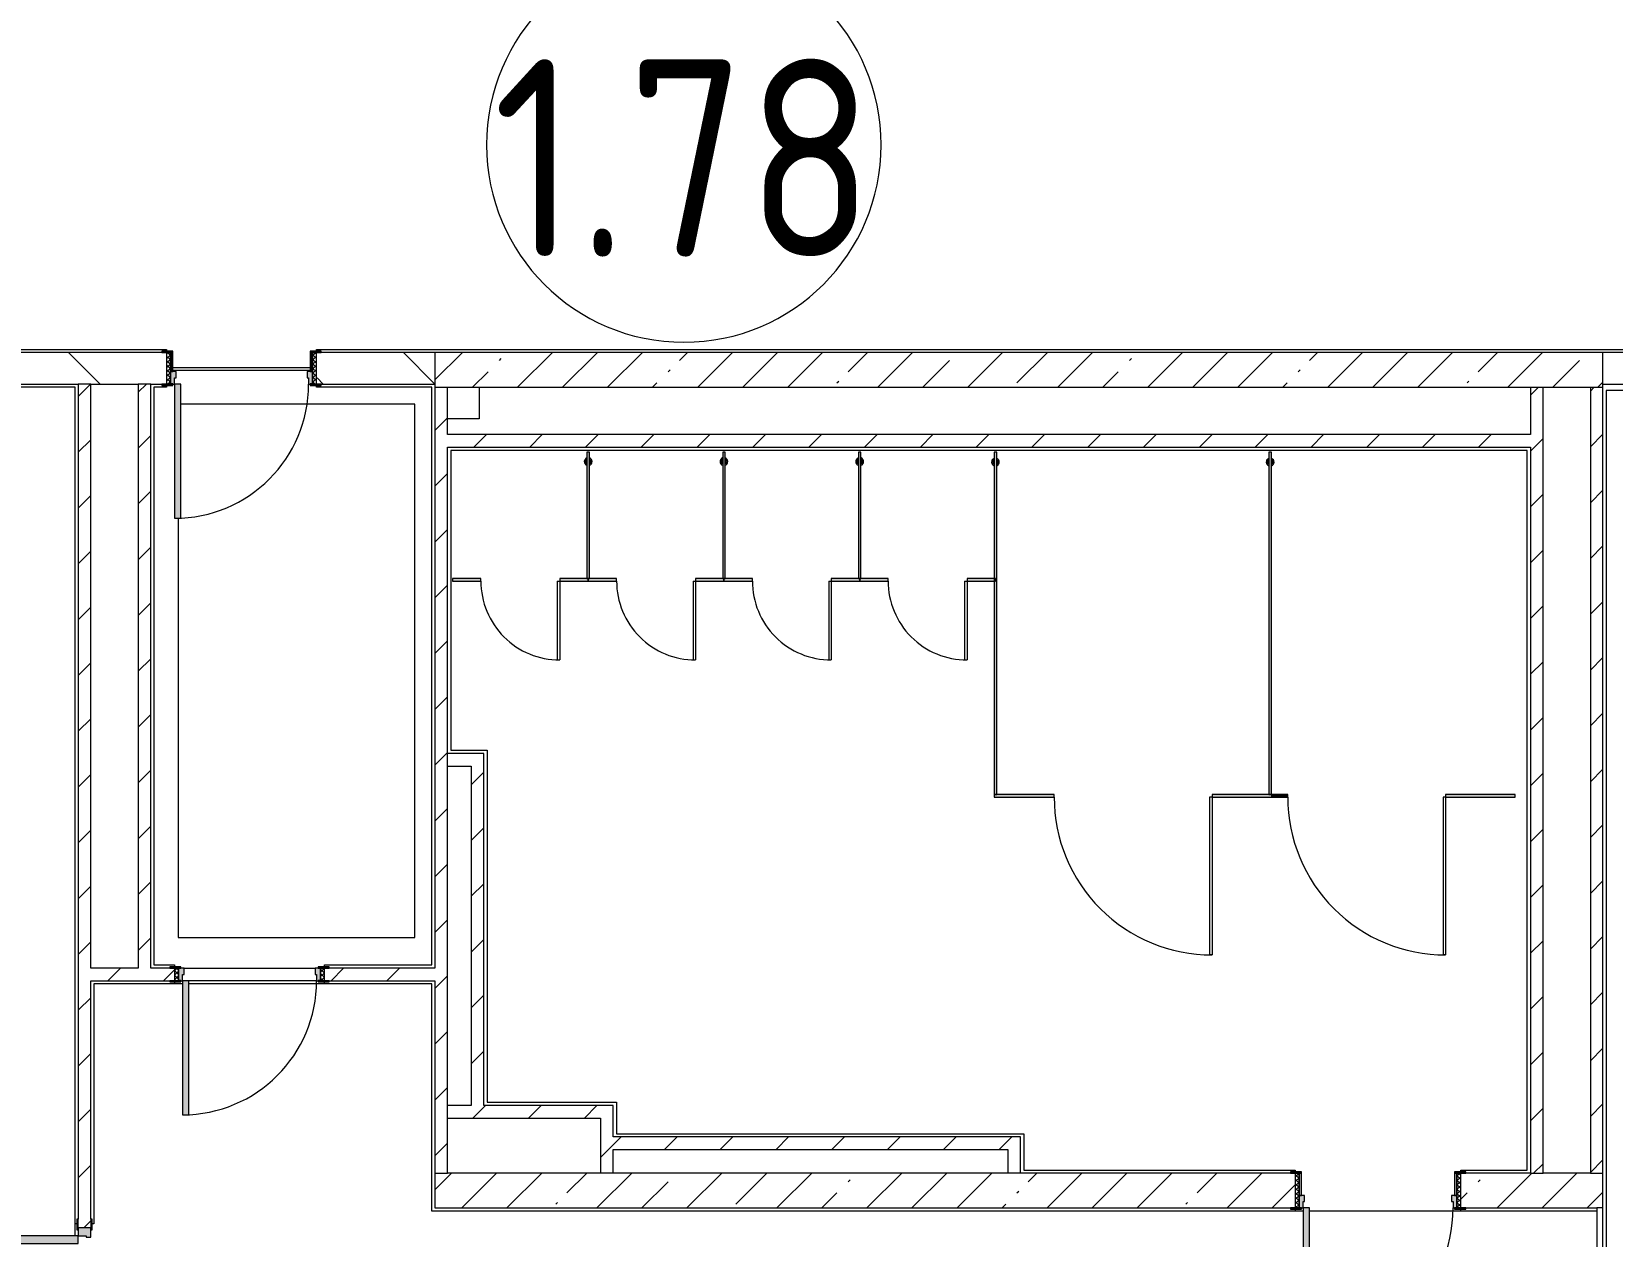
# Model space of a CAD drawing. Header units: millimetres. Extents: x 3991 to 282775, y -8553 to 29560.
# Drawn here: x 258190 to 268205, y 5000 to 12633 of the extents above; entities that cross this region are included whole.
import ezdxf

# ---------------------------------------------------------------- set-up
doc = ezdxf.new("R2010")
doc.units = ezdxf.units.MM
for name, color, linetype, lineweight in [('A-AREA-IDEN', 7, 'Continuous', 9), ('A-DETL-3', 7, 'Continuous', 5), ('A-DOOR-5', 7, 'Continuous', 5), ('A-GENM-2', 7, 'Continuous', 5), ('A-WALL', 7, 'Continuous', 9), ('I-WALL-3', 7, 'Continuous', 5)]:
    doc.layers.add(name, color=color, linetype=linetype, lineweight=lineweight)
for name, color, linetype, lineweight, true_color in [('A-DOOR-3', 7, 'Continuous', 5, 0xaaaaaa), ('A-DOOR-4', 7, 'Continuous', 5, 0xe2e2e2), ('A-DOOR-FRAM-2', 7, 'Continuous', 5, 0xe2e2e2), ('A-DOOR-FRAM-3', 7, 'Continuous', 5, 0xaaaaaa), ('A-FLOR-1', 7, 'Continuous', 5, 0xaaaaaa), ('A-GENM-3', 7, 'Continuous', 5, 0xe2ddcd)]:
    doc.layers.add(name, color=color, linetype=linetype, lineweight=lineweight, true_color=true_color)
doc.styles.add('GOST Common_3', font='GOST_Common.ttf', dxfattribs={"width": 0.9, "height": 1250})
pattern_1 = [(45, (148815.1, 0), (-176.7767, 176.7767), [])]
pattern_2 = [(45, (148815.1, 0), (-285.1231, 285.1231), []), (45, (149100.2, 0), (-285.1231, 285.1231), [504.031, -100.806, 16.764, -84.042])]

# ---------------------------------------------------------------- blocks, each defined once
blk = doc.blocks.new('110_Дверь_СКБ_1Ст_Внутренняя1 - Д-8 950x2100h_охрана-31784688-Общий план 1 этажа с размещением фрагментов 1_1-1_9')
at = {"layer": 'A-DOOR-3'}
h = blk.add_hatch(dxfattribs=at)
h.set_pattern_fill('FP_54', color=256, style=0, pattern_type=2)
h.set_pattern_definition([(135, (1826.41, 164.685), (-14.14214, -14.14214), []), (225, (1826.41, 164.685), (14.14214, -14.14214), [])])
h.paths.add_polyline_path([(487.5, 100), (462.5, 100), (462.5, -100), (487.5, -100)])
at = {"layer": 'A-DOOR-4'}
h = blk.add_hatch(color=256, dxfattribs=at)
h.paths.add_polyline_path([(437.5, 100), (437.5, 60), (427.5, 60), (427.5, 20), (462.5, 20), (462.5, 100)])
h.paths.add_polyline_path([(-437.5, 100), (-437.5, 20), (-402.5, 20), (-402.5, 60), (-412.5, 60), (-412.5, 100), (-422.5, 100)])
at = {"layer": 'A-DOOR-FRAM-2'}
for points in [[(397.5, 950), (397.5, 100), (437.5, 100), (437.5, 950)], [(-432.5, 108), (-492.5, 108), (-492.5, 100), (-422.5, 100), (-422.5, 108)], [(517.5, 108), (447.5, 108), (447.5, 100), (517.5, 100)], [(-437.5, 20), (-437.5, -100), (-422.5, -100), (-422.5, 20)], [(447.5, 20), (447.5, -100), (462.5, -100), (462.5, 20)], [(-462.5, -100), (-492.5, -100), (-492.5, -108), (-422.5, -108), (-422.5, -100), (-437.5, -100)], [(447.5, -100), (447.5, -108), (517.5, -108), (517.5, -100), (462.5, -100)]]:
    blk.add_hatch(color=256, dxfattribs=at).paths.add_polyline_path(points)
at = {"layer": 'A-DOOR-FRAM-3'}
h = blk.add_hatch(dxfattribs=at)
h.set_pattern_fill('FP_55', color=256, style=0, pattern_type=2)
h.set_pattern_definition([(45, (-296.384, 164.685), (-14.1421, 14.1421), []), (135, (-296.384, 164.685), (-14.1421, -14.1421), [])])
h.paths.add_polyline_path([(-458.5, 100), (-462.5, 100), (-462.5, -100), (-437.5, -100), (-437.5, 100)])
at = {"layer": 'A-DOOR-3'}
for p, q in [((437.5, 950), (397.5, 950)), ((397.5, 950), (397.5, 100)), ((437.5, 100), (437.5, 950)), ((397.5, 100), (437.5, 100))]:
    blk.add_line(p, q, dxfattribs=at)
blk.add_arc((437.5, 100), 850, 90, 180, dxfattribs=at)
at = {"layer": 'A-DOOR-FRAM-3'}
for p, q in [((-422.5, 108), (-492.5, 108)), ((-492.5, 108), (-492.5, 100)), ((-422.5, 100), (-422.5, 108)), ((517.5, 108), (447.5, 108)), ((447.5, 108), (447.5, 100)), ((517.5, 100), (517.5, 108)), ((-492.5, 100), (-422.5, 100)), ((-437.5, 100), (-462.5, 100)), ((-462.5, 100), (-462.5, -100)), ((-412.5, 100), (-437.5, 100)), ((-437.5, 100), (-437.5, 20)), ((-437.5, -100), (-437.5, 100)), ((-422.5, 100), (-437.5, 100)), ((-437.5, 100), (-437.5, 99)), ((-437.5, 99), (-422.5, 99)), ((-437.5, 20), (-402.5, 20)), ((-422.5, 20), (-437.5, 20)), ((-437.5, 20), (-437.5, -100)), ((-422.5, 99), (-422.5, 100)), ((-422.5, -100), (-422.5, 20)), ((-412.5, 60), (-412.5, 100)), ((-402.5, 60), (-412.5, 60)), ((-402.5, 20), (-402.5, 60)), ((437.5, 60), (427.5, 60)), ((427.5, 60), (427.5, 20)), ((427.5, 20), (462.5, 20)), ((437.5, 100), (437.5, 60)), ((462.5, 100), (437.5, 100)), ((462.5, 100), (447.5, 100)), ((447.5, 100), (447.5, 99)), ((447.5, 100), (517.5, 100)), ((447.5, 99), (462.5, 99)), ((462.5, 20), (447.5, 20)), ((447.5, 20), (447.5, -100)), ((462.5, 20), (462.5, 100)), ((487.5, 100), (462.5, 100)), ((462.5, 100), (462.5, -100)), ((462.5, 99), (462.5, 100)), ((462.5, -100), (462.5, 20)), ((487.5, -100), (487.5, 100)), ((-422.5, -100), (-492.5, -100)), ((-492.5, -100), (-492.5, -108)), ((-462.5, -100), (-437.5, -100)), ((-437.5, -100), (-422.5, -100)), ((-422.5, -108), (-422.5, -100)), ((447.5, -100), (462.5, -100)), ((517.5, -100), (447.5, -100)), ((447.5, -100), (447.5, -108)), ((462.5, -100), (487.5, -100)), ((517.5, -108), (517.5, -100)), ((-492.5, -108), (-422.5, -108)), ((447.5, -108), (517.5, -108))]:
    blk.add_line(p, q, dxfattribs=at)
blk = doc.blocks.new('110_Дверь_СКБ_1Ст_Внутренняя1 - Д-8 950x2100h_охрана-V115-Общий план 1 этажа с размещением фрагментов 1_1-1_9')
at = {"layer": 'A-DOOR-3'}
h = blk.add_hatch(dxfattribs=at)
h.set_pattern_fill('FP_9', color=256, style=0, pattern_type=2)
h.set_pattern_definition([(135, (1826.41, 104.685), (-14.14214, -14.14214), []), (225, (1826.41, 104.685), (14.14214, -14.14214), [])])
h.paths.add_polyline_path([(462, 40), (462, -40), (487, -40), (486, 40)])
at = {"layer": 'A-DOOR-4'}
h = blk.add_hatch(color=256, dxfattribs=at)
h.paths.add_polyline_path([(-413, 40), (-438, 40), (-438, -40), (-403, -40), (-403, 0), (-413, 0)])
h.paths.add_polyline_path([(437, 40), (437, 0), (427, 0), (427, -40), (462, -40), (462, 40)])
at = {"layer": 'A-DOOR-FRAM-2'}
for points in [[(397, 890), (397, 40), (437, 40), (437, 890)], [(-471, 48), (-493, 48), (-493, 40), (-423, 40), (-423, 48), (-463, 48)], [(462, 48), (447, 48), (447, 40), (517, 40), (517, 48), (467, 48)], [(-438, -40), (-493, -40), (-493, -48), (-423, -48), (-423, -40)], [(517, -40), (447, -40), (447, -48), (517, -48)]]:
    blk.add_hatch(color=256, dxfattribs=at).paths.add_polyline_path(points)
at = {"layer": 'A-DOOR-FRAM-3'}
h = blk.add_hatch(dxfattribs=at)
h.set_pattern_fill('FP_10', color=256, style=0, pattern_type=2)
h.set_pattern_definition([(45, (-296.384, 104.685), (-14.1421, 14.1421), []), (135, (-296.384, 104.685), (-14.1421, -14.1421), [])])
h.paths.add_polyline_path([(-463, 40), (-463, -40), (-438, -40), (-438, 40)])
at = {"layer": 'A-DOOR-3'}
for p, q in [((437, 890), (397, 890)), ((397, 890), (397, 40)), ((437, 40), (437, 890)), ((397, 40), (437, 40))]:
    blk.add_line(p, q, dxfattribs=at)
blk.add_arc((437, 40), 850, 90, 180, dxfattribs=at)
at = {"layer": 'A-DOOR-FRAM-3'}
for p, q in [((-423, 48), (-493, 48)), ((-493, 48), (-493, 40)), ((-493, 40), (-423, 40)), ((-438, 40), (-463, 40)), ((-463, 40), (-463, -40)), ((-413, 40), (-438, 40)), ((-438, 40), (-438, -40)), ((-438, -40), (-438, 40)), ((-423, 40), (-438, 40)), ((-438, 40), (-438, 39)), ((-438, 39), (-423, 39)), ((-423, 40), (-423, 48)), ((-423, 39), (-423, 40)), ((-413, 0), (-413, 40)), ((-403, 0), (-413, 0)), ((-403, -40), (-403, 0)), ((437, 0), (427, 0)), ((427, 0), (427, -40)), ((437, 40), (437, 0)), ((462, 40), (437, 40)), ((517, 48), (447, 48)), ((447, 48), (447, 40)), ((462, 40), (447, 40)), ((447, 40), (447, 39)), ((447, 40), (517, 40)), ((447, 39), (462, 39)), ((462, -40), (462, 40)), ((487, 40), (462, 40)), ((462, 40), (462, -40)), ((462, 39), (462, 40)), ((487, -40), (487, 40)), ((517, 40), (517, 48)), ((-423, -40), (-493, -40)), ((-493, -40), (-493, -48)), ((-493, -48), (-423, -48)), ((-463, -40), (-438, -40)), ((-423, -39), (-438, -39)), ((-438, -39), (-438, -40)), ((-438, -40), (-403, -40)), ((-438, -40), (-423, -40)), ((-423, -40), (-423, -39)), ((-423, -48), (-423, -40)), ((427, -40), (462, -40)), ((462, -39), (447, -39)), ((447, -39), (447, -40)), ((447, -40), (462, -40)), ((517, -40), (447, -40)), ((447, -40), (447, -48)), ((447, -48), (517, -48)), ((462, -40), (462, -39)), ((462, -40), (487, -40)), ((517, -48), (517, -40))]:
    blk.add_line(p, q, dxfattribs=at)
blk = doc.blocks.new('110_Дверь_СКБ_2Ст - Д-5_п_ Из игровой в коридор-32215844-Общий план 1 этажа с размещением фрагментов 1_1-1_9')
at = {"layer": 'A-DOOR-4'}
for points in [[(-638, 940), (-638, 40), (-588, 40), (-588, 940)], [(612, 58), (612, 40), (662, 43), (662, 440), (612, 440), (612, 60)]]:
    blk.add_hatch(color=256, dxfattribs=at).paths.add_polyline_path(points)
h = blk.add_hatch(color=256, dxfattribs=at)
h.paths.add_polyline_path([(-688, 40), (-688, -40), (-628, -40), (-628, -10), (-638, -10), (-638, 40)])
h.paths.add_polyline_path([(652, -40), (712, -40), (712, 40), (662, 40), (662, -10), (652, -10), (652, -26)])
at = {"layer": 'A-DOOR-FRAM-2'}
for points in [[(-743, 40), (-673, 40), (-673, 48), (-743, 48)], [(698, 48), (698, 40), (767, 40), (767, 48), (712, 48)], [(-743, -48), (-673, -48), (-673, -40), (-743, -40)], [(698, -48), (698, -48), (767, -48), (767, -40), (698, -40)]]:
    blk.add_hatch(color=256, dxfattribs=at).paths.add_polyline_path(points)
at = {"layer": 'A-DOOR-3'}
for p, q in [((-638, 940), (-638, 40)), ((-588, 940), (-638, 940)), ((-588, 40), (-588, 940)), ((662, 440), (612, 440)), ((612, 440), (612, 40)), ((662, 40), (662, 440)), ((-638, 40), (-588, 40)), ((612, 40), (662, 40))]:
    blk.add_line(p, q, dxfattribs=at)
for centre, radius, start, end in [((-638, 40), 900, 0, 90), ((662, 40), 400, 90, 180)]:
    blk.add_arc(centre, radius, start, end, dxfattribs=at)
at = {"layer": 'A-DOOR-FRAM-3'}
for p, q in [((-673, 48), (-743, 48)), ((-743, 48), (-743, 40)), ((-743, 40), (-673, 40)), ((-638, 40), (-688, 40)), ((-688, 40), (-688, -40)), ((-673, 40), (-673, 48)), ((-638, -10), (-638, 40)), ((662, 40), (662, -10)), ((712, 40), (662, 40)), ((767, 48), (698, 48)), ((698, 48), (698, 40)), ((698, 40), (767, 40)), ((712, -40), (712, 40)), ((767, 40), (767, 48)), ((-673, -40), (-743, -40)), ((-743, -40), (-743, -48)), ((-743, -48), (-673, -48)), ((-688, -40), (-628, -40)), ((-673, -39), (-688, -39)), ((-688, -39), (-688, -40)), ((-688, -40), (-673, -40)), ((-673, -40), (-673, -39)), ((-673, -48), (-673, -40)), ((-628, -10), (-638, -10)), ((-628, -40), (-628, -10)), ((662, -10), (652, -10)), ((652, -10), (652, -40)), ((652, -40), (712, -40)), ((712, -39), (698, -39)), ((698, -39), (698, -40)), ((698, -40), (712, -40)), ((767, -40), (698, -40)), ((698, -40), (698, -48)), ((698, -48), (767, -48)), ((712, -40), (712, -39)), ((767, -48), (767, -40))]:
    blk.add_line(p, q, dxfattribs=at)
blk = doc.blocks.new('110_Дверь_СКБ_1Ст_Внутренняя1 - Д-7а_л__950x2100h_Туалет-V253-Общий план 1 этажа с размещением фрагментов 1_1-1_9')
at = {"layer": 'A-DOOR-3'}
h = blk.add_hatch(dxfattribs=at)
h.set_pattern_fill('FP_82', color=256, style=0, pattern_type=2)
h.set_pattern_definition([(135, (1776.41, 174.685), (-14.14214, -14.14214), []), (225, (1776.41, 174.685), (14.14214, -14.14214), [])])
h.paths.add_polyline_path([(537.5, 110), (512.5, 110), (512.5, -110), (537.5, -110)])
at = {"layer": 'A-DOOR-4'}
h = blk.add_hatch(color=256, dxfattribs=at)
h.paths.add_polyline_path([(-487.5, 110), (-483, 30), (-452.5, 30.3), (-452.5, 70), (-462.5, 70), (-462.5, 110), (-472.5, 110)])
h.paths.add_polyline_path([(487.5, 110), (487.5, 70), (477.5, 70), (477.5, 30), (512.5, 30), (512.5, 110), (497.5, 110)])
at = {"layer": 'A-DOOR-FRAM-2'}
for points in [[(447.5, 1060), (447.5, 110), (487.5, 112), (487.5, 1060)], [(-512.5, 118), (-542.5, 118), (-542.5, 110), (-472.5, 110), (-472.5, 118), (-492.5, 118)], [(567.5, 118), (497.5, 118), (497.5, 110), (567.5, 110)], [(-487.5, 30), (-487.5, -110), (-472.5, -110), (-472.5, 30), (-483, 30)], [(497.5, 30), (497.5, -110), (512.5, -110), (512.5, 30)], [(-472.5, -110), (-542.5, -110), (-542.5, -118), (-472.5, -118)], [(512.5, -110), (497.5, -110), (497.5, -118), (567.5, -118), (567.5, -110), (537.5, -110)]]:
    blk.add_hatch(color=256, dxfattribs=at).paths.add_polyline_path(points)
at = {"layer": 'A-DOOR-FRAM-3'}
h = blk.add_hatch(dxfattribs=at)
h.set_pattern_fill('FP_83', color=256, style=0, pattern_type=2)
h.set_pattern_definition([(45, (-346.384, 174.685), (-14.1421, 14.1421), []), (135, (-346.384, 174.685), (-14.1421, -14.1421), [])])
h.paths.add_polyline_path([(-512.5, 110), (-512.5, -110), (-487.5, -110), (-487.5, 110)])
at = {"layer": 'A-DOOR-3'}
for p, q in [((487.5, 1060), (447.5, 1060)), ((447.5, 1060), (447.5, 110)), ((487.5, 110), (487.5, 1060)), ((447.5, 110), (487.5, 110))]:
    blk.add_line(p, q, dxfattribs=at)
blk.add_arc((487.5, 110), 950, 90, 180, dxfattribs=at)
at = {"layer": 'A-DOOR-FRAM-3'}
for p, q in [((-472.5, 118), (-542.5, 118)), ((-542.5, 118), (-542.5, 110)), ((-542.5, 110), (-472.5, 110)), ((-487.5, 110), (-512.5, 110)), ((-512.5, 110), (-512.5, -110)), ((-462.5, 110), (-487.5, 110)), ((-487.5, 110), (-487.5, 30)), ((-487.5, -110), (-487.5, 110)), ((-472.5, 110), (-487.5, 110)), ((-487.5, 110), (-487.5, 109)), ((-487.5, 109), (-472.5, 109)), ((-472.5, 110), (-472.5, 118)), ((-472.5, 109), (-472.5, 110)), ((-462.5, 70), (-462.5, 110)), ((487.5, 110), (487.5, 70)), ((512.5, 110), (487.5, 110)), ((567.5, 118), (497.5, 118)), ((497.5, 118), (497.5, 110)), ((512.5, 110), (497.5, 110)), ((497.5, 110), (497.5, 109)), ((497.5, 110), (567.5, 110)), ((497.5, 109), (512.5, 109)), ((512.5, 30), (512.5, 110)), ((537.5, 110), (512.5, 110)), ((512.5, 110), (512.5, -110)), ((512.5, 109), (512.5, 110)), ((537.5, -110), (537.5, 110)), ((567.5, 110), (567.5, 118)), ((-487.5, 30), (-452.5, 30)), ((-472.5, 30), (-487.5, 30)), ((-487.5, 30), (-487.5, -110)), ((-472.5, -110), (-472.5, 30)), ((-452.5, 70), (-462.5, 70)), ((-452.5, 30), (-452.5, 70)), ((487.5, 70), (477.5, 70)), ((477.5, 70), (477.5, 30)), ((477.5, 30), (512.5, 30)), ((512.5, 30), (497.5, 30)), ((497.5, 30), (497.5, -110)), ((512.5, -110), (512.5, 30)), ((-472.5, -110), (-542.5, -110)), ((-542.5, -110), (-542.5, -118)), ((-542.5, -118), (-472.5, -118)), ((-512.5, -110), (-487.5, -110)), ((-487.5, -110), (-472.5, -110)), ((-472.5, -118), (-472.5, -110)), ((497.5, -110), (512.5, -110)), ((567.5, -110), (497.5, -110)), ((497.5, -110), (497.5, -118)), ((497.5, -118), (567.5, -118)), ((512.5, -110), (537.5, -110)), ((567.5, -118), (567.5, -110))]:
    blk.add_line(p, q, dxfattribs=at)
blk = doc.blocks.new('131_Сантехническая перегородка_Дверь 5 - СД-1-30835617-Общий план 1 этажа с размещением фрагментов 1_1-1_9')
at = {"layer": 'A-GENM-3'}
for points in [[(250, 8), (70, 8), (70, -8), (250, -8)], [(839, 8), (750, 8), (750, -8), (930, -8), (930, 8)]]:
    blk.add_hatch(color=256, dxfattribs=at).paths.add_polyline_path(points)
at = {"layer": 'A-DOOR-5'}
for p, q in [((266, 508), (250, 508)), ((250, 8), (250, 508)), ((266, 8), (266, 508)), ((266, 8), (250, 8))]:
    blk.add_line(p, q, dxfattribs=at)
blk.add_arc((250, 8), 500, 360, 90, dxfattribs=at)
at = {"layer": 'A-GENM-2'}
for p, q in [((250, 8), (70, 8)), ((70, 8), (70, -8)), ((250, -8), (250, 8)), ((930, 8), (750, 8)), ((750, 8), (750, -8)), ((930, -8), (930, 8)), ((70, -8), (250, -8)), ((750, -8), (930, -8))]:
    blk.add_line(p, q, dxfattribs=at)
blk = doc.blocks.new('131_Сантехническая перегородка_Дверь 5 - СД-1-V264-Общий план 1 этажа с размещением фрагментов 1_1-1_9')
at = {"layer": 'A-GENM-3'}
for points in [[(250, 8), (78, 8), (78, -8), (250, -8)], [(922, 8), (750, 8), (750, -8), (930, -8), (930, 8)]]:
    blk.add_hatch(color=256, dxfattribs=at).paths.add_polyline_path(points)
at = {"layer": 'A-DOOR-5'}
for p, q in [((266, 508), (250, 508)), ((250, 8), (250, 508)), ((266, 8), (266, 508)), ((266, 8), (250, 8))]:
    blk.add_line(p, q, dxfattribs=at)
blk.add_arc((250, 8), 500, 360, 90, dxfattribs=at)
at = {"layer": 'A-GENM-2'}
for p, q in [((250, 8), (70, 8)), ((70, 8), (70, -8)), ((250, -8), (250, 8)), ((930, 8), (750, 8)), ((750, 8), (750, -8)), ((930, -8), (930, 8)), ((70, -8), (250, -8)), ((750, -8), (930, -8))]:
    blk.add_line(p, q, dxfattribs=at)
blk = doc.blocks.new('131_Сантехническая перегородка 6 - СП-1-30839354-Общий план 1 этажа с размещением фрагментов 1_1-1_9')
at = {"layer": 'A-GENM-3'}
blk.add_hatch(color=256, dxfattribs=at).paths.add_polyline_path([(800, 8), (0, 8), (0, -8), (800, -8)])
at = {"layer": 'A-GENM-2'}
for p, q in [((800, 8), (0, 8)), ((0, 8), (0, -8)), ((800, -8), (800, 8)), ((0, -8), (800, -8))]:
    blk.add_line(p, q, dxfattribs=at)
at = {"layer": 'A-GENM-2', "flags": 128}
for points in [[(71, 8), (71, 9), (71, 9), (70, 9), (70, 10), (70, 10), (69, 11), (69, 11), (68, 12), (68, 12), (67, 12), (67, 13), (66, 13), (66, 13), (65, 14), (65, 14), (64, 14), (64, 14), (63, 14), (62, 15), (62, 15), (61, 15), (61, 15), (60, 15), (59, 15), (59, 15), (58, 15), (58, 15), (57, 15), (56, 15), (56, 15), (55, 15), (55, 15), (54, 14), (54, 14), (53, 14), (52, 14), (52, 13), (51, 13), (51, 13), (50, 13), (50, 12), (49, 12), (49, 11), (48, 11), (48, 11), (48, 10), (47, 10), (47, 9), (46, 9), (46, 8), (46, 8)], [(46, -8), (46, -9), (47, -9), (47, -9), (47, -10), (48, -10), (48, -11), (49, -11), (49, -12), (50, -12), (50, -12), (51, -13), (51, -13), (52, -13), (52, -14), (53, -14), (53, -14), (54, -14), (54, -14), (55, -15), (56, -15), (56, -15), (57, -15), (57, -15), (58, -15), (59, -15), (59, -15), (60, -15), (60, -15), (61, -15), (62, -15), (62, -15), (63, -15), (63, -14), (64, -14), (64, -14), (65, -14), (66, -13), (66, -13), (67, -13), (67, -13), (68, -12), (68, -12), (69, -11), (69, -11), (69, -11), (70, -10), (70, -10), (71, -9), (71, -9), (71, -8), (71, -8)]]:
    blk.add_lwpolyline(points, dxfattribs=at)
at = {"layer": 'A-GENM-2'}
for radius, start, end in [(24.6, 19.9113, 160.0887), (17.6, 45, 135), (17.6, 45, 135), (15.1, 45, 135), (24.6, 199.9113, 340.0887), (17.6, 225, 315), (17.6, 225, 315), (15.1, 225, 315)]:
    blk.add_arc((59, 0), radius, start, end, dxfattribs=at)
blk = doc.blocks.new('131_Сантехническая перегородка 7 - СП-1-30858579-Общий план 1 этажа с размещением фрагментов 1_1-1_9')
at = {"layer": 'A-GENM-3'}
blk.add_hatch(color=256, dxfattribs=at).paths.add_polyline_path([(2166, 8), (-4, 8), (-4, -8), (2166, -8)])
at = {"layer": 'A-GENM-2'}
for p, q in [((2166, 8), (-4, 8)), ((-4, 8), (-4, -8)), ((2166, -8), (2166, 8)), ((-4, -8), (2166, -8))]:
    blk.add_line(p, q, dxfattribs=at)
at = {"layer": 'A-GENM-2', "flags": 128}
for points in [[(71, 8), (71, 9), (71, 9), (70, 9), (70, 10), (70, 10), (69, 11), (69, 11), (68, 12), (68, 12), (67, 12), (67, 13), (66, 13), (66, 13), (65, 14), (65, 14), (64, 14), (64, 14), (63, 14), (62, 15), (62, 15), (61, 15), (61, 15), (60, 15), (59, 15), (59, 15), (58, 15), (58, 15), (57, 15), (56, 15), (56, 15), (55, 15), (55, 15), (54, 14), (54, 14), (53, 14), (52, 14), (52, 13), (51, 13), (51, 13), (50, 13), (50, 12), (49, 12), (49, 11), (48, 11), (48, 11), (48, 10), (47, 10), (47, 9), (46, 9), (46, 8), (46, 8)], [(46, -8), (46, -9), (47, -9), (47, -9), (47, -10), (48, -10), (48, -11), (49, -11), (49, -12), (50, -12), (50, -12), (51, -13), (51, -13), (52, -13), (52, -14), (53, -14), (53, -14), (54, -14), (54, -14), (55, -15), (56, -15), (56, -15), (57, -15), (57, -15), (58, -15), (59, -15), (59, -15), (60, -15), (60, -15), (61, -15), (62, -15), (62, -15), (63, -15), (63, -14), (64, -14), (64, -14), (65, -14), (66, -13), (66, -13), (67, -13), (67, -13), (68, -12), (68, -12), (69, -11), (69, -11), (69, -11), (70, -10), (70, -10), (71, -9), (71, -9), (71, -8), (71, -8)]]:
    blk.add_lwpolyline(points, dxfattribs=at)
at = {"layer": 'A-GENM-2'}
for radius, start, end in [(24.6, 19.9113, 160.0887), (17.6, 45, 135), (17.6, 45, 135), (15.1, 45, 135), (24.6, 199.9113, 340.0887), (17.6, 225, 315), (17.6, 225, 315), (15.1, 225, 315)]:
    blk.add_arc((59, 0), radius, start, end, dxfattribs=at)
blk = doc.blocks.new('131_Сантехническая перегородка_Дверь МГН - СД-1-30883454-Общий план 1 этажа с размещением фрагментов 1_1-1_9')
at = {"layer": 'A-GENM-3'}
for points in [[(10, 8), (-370, 8), (-367, -8), (10, -8)], [(1390, 8), (1010, 8), (1010, -8), (1390, -8)]]:
    blk.add_hatch(color=256, dxfattribs=at).paths.add_polyline_path(points)
at = {"layer": 'A-DOOR-5'}
for p, q in [((10, 1008), (26, 1008)), ((10, 8), (10, 1008)), ((26, 8), (26, 1008)), ((10, 8), (26, 8))]:
    blk.add_line(p, q, dxfattribs=at)
blk.add_arc((10, 8), 1000, 360, 90, dxfattribs=at)
at = {"layer": 'A-GENM-2'}
for p, q in [((10, 8), (-370, 8)), ((-370, 8), (-370, -8)), ((10, -8), (10, 8)), ((1390, 8), (1010, 8)), ((1010, 8), (1010, -8)), ((1390, -8), (1390, 8)), ((-370, -8), (10, -8)), ((1010, -8), (1390, -8))]:
    blk.add_line(p, q, dxfattribs=at)
blk = doc.blocks.new('131_Сантехническая перегородка_Дверь МГН 2 - СД-1-30897608-Общий план 1 этажа с размещением фрагментов 1_1-1_9')
at = {"layer": 'A-GENM-3'}
for points in [[(-270, 8), (-430, 8), (-430, -8), (10, -8), (10, 8)], [(1010, 8), (1010, -8), (1110, -8), (1110, 8)]]:
    blk.add_hatch(color=256, dxfattribs=at).paths.add_polyline_path(points)
at = {"layer": 'A-DOOR-5'}
for p, q in [((10, 1008), (26, 1008)), ((10, 8), (10, 1008)), ((26, 8), (26, 1008)), ((10, 8), (26, 8))]:
    blk.add_line(p, q, dxfattribs=at)
blk.add_arc((10, 8), 1000, 360, 90, dxfattribs=at)
at = {"layer": 'A-GENM-2'}
for p, q in [((10, 8), (-430, 8)), ((-430, 8), (-430, -8)), ((10, -8), (10, 8)), ((1110, 8), (1010, 8)), ((1010, 8), (1010, -8)), ((1110, -8), (1110, 8)), ((-430, -8), (10, -8)), ((1010, -8), (1110, -8))]:
    blk.add_line(p, q, dxfattribs=at)
blk = doc.blocks.new('Марка_Помещения - Номер-25198446-Общий план 1 этажа с размещением фрагментов 1_1-1_9')
at = {"layer": 'A-AREA-IDEN'}
for start, end in [(360, 180), (180, 360)]:
    blk.add_arc((0, 0), 2.5, start, end, dxfattribs=at)

msp = doc.modelspace()

# ---------------------------------------------------------------- hatches: boundary and pattern name
at = {"layer": 'I-WALL-3'}
h = msp.add_hatch(dxfattribs=at)
h.set_pattern_fill('FP_72', color=256, style=0, pattern_type=2)
h.set_pattern_definition([(135, (148815.1, 0), (-353.5534, -353.5534), [])])
h.paths.add_polyline_path([(270025.1, 10400), (270025.1, 10600), (268145.1, 10600), (268145.1, 10400), (270005.1, 10400)])
h.paths.add_polyline_path([(256185.1, 10400), (256520.1, 10400), (256520.1, 10600), (256165.1, 10600), (256165.1, 10400)])
h.paths.add_polyline_path([(257945.1, 10400), (259045.1, 10400), (259042.1, 10600), (257920.1, 10600), (257920.1, 10400), (257943.8, 10400)])
h.paths.add_polyline_path([(260725.1, 10400), (260745.1, 10402.5), (260745.1, 10600), (259995.1, 10600), (260000, 10400), (260639.6, 10400)])
h = msp.add_hatch(dxfattribs=at)
h.set_pattern_fill('FP_57', color=256, style=0, pattern_type=2)
h.set_pattern_definition(pattern_2)
h.paths.add_polyline_path([(260834.3, 10380), (268145.1, 10380), (268145.1, 10600), (260745.1, 10600), (260745.1, 10380), (260825.1, 10380)])
h = msp.add_hatch(dxfattribs=at)
h.set_pattern_fill('FP_71', color=256, style=0, pattern_type=2)
h.set_pattern_definition(pattern_1)
h.paths.add_polyline_path([(258538.1, 125), (258565.1, 125), (258565.1, 3655), (258485.1, 3655), (258485.1, 125)])
h.paths.add_polyline_path([(258485.1, 5055), (258565.1, 5055), (258565.1, 10400), (258485.1, 10400), (258485.1, 5080)])
h = msp.add_hatch(dxfattribs=at)
h.set_pattern_fill('FP_71', color=256, style=0, pattern_type=2)
h.set_pattern_definition(pattern_1)
h.paths.add_polyline_path([(258945.1, 6700), (258945.1, 10400), (258865.1, 10400), (258865.1, 6700)])
h = msp.add_hatch(dxfattribs=at)
h.set_pattern_fill('FP_71', color=256, style=0, pattern_type=2)
h.set_pattern_definition(pattern_1)
h.paths.add_polyline_path([(260825.1, 5400), (260825.1, 10380), (260745.1, 10380), (260745.1, 5400)])
h = msp.add_hatch(dxfattribs=at)
h.set_pattern_fill('FP_71', color=256, style=0, pattern_type=2)
h.set_pattern_definition(pattern_1)
h.paths.add_polyline_path([(267765.1, 5400), (267765.1, 10380), (267685.1, 10380), (267685.1, 5400)])
h = msp.add_hatch(dxfattribs=at)
h.set_pattern_fill('FP_71', color=256, style=0, pattern_type=2)
h.set_pattern_definition(pattern_1)
h.paths.add_polyline_path([(268065.1, 5400), (268145.1, 5400), (268145.1, 10380), (268065.1, 10380), (268065.1, 5891.2)])
h = msp.add_hatch(dxfattribs=at)
h.set_pattern_fill('FP_71', color=256, style=0, pattern_type=2)
h.set_pattern_definition(pattern_1)
h.paths.add_polyline_path([(262105.5, 10000), (267685.1, 10000), (267685.1, 10080), (260825.1, 10080), (260825.1, 10000), (261251.6, 10000)])
h = msp.add_hatch(dxfattribs=at)
h.set_pattern_fill('FP_71', color=256, style=0, pattern_type=2)
h.set_pattern_definition(pattern_1)
h.paths.add_polyline_path([(261055.1, 5830), (261055.1, 7980), (260975.1, 7980), (260975.1, 5830)])
h = msp.add_hatch(dxfattribs=at)
h.set_pattern_fill('FP_71', color=256, style=0, pattern_type=2)
h.set_pattern_definition(pattern_1)
h.paths.add_polyline_path([(259065.1, 6620), (259095.1, 6620), (259095.1, 6700), (258565.1, 6700), (258565.1, 6620), (259045.1, 6620)])
h.paths.add_polyline_path([(260075.1, 6620), (260745.1, 6620), (260745.1, 6700), (260045.1, 6700), (260045.1, 6620), (260056.1, 6620)])
h = msp.add_hatch(dxfattribs=at)
h.set_pattern_fill('FP_71', color=256, style=0, pattern_type=2)
h.set_pattern_definition(pattern_1)
h.paths.add_polyline_path([(261325.1, 5750), (261795.1, 5750), (261795.1, 5830), (260825.1, 5830), (260825.1, 5750), (261075.1, 5750)])
h = msp.add_hatch(dxfattribs=at)
h.set_pattern_fill('FP_71', color=256, style=0, pattern_type=2)
h.set_pattern_definition(pattern_1)
h.paths.add_polyline_path([(261795.1, 5400), (261875.1, 5400), (261875.1, 5830), (261795.1, 5830), (261795.1, 5650)])
h = msp.add_hatch(dxfattribs=at)
h.set_pattern_fill('FP_71', color=256, style=0, pattern_type=2)
h.set_pattern_definition(pattern_1)
h.paths.add_polyline_path([(264375.1, 5550), (264375.1, 5630), (261875.1, 5630), (261875.1, 5550), (262105.5, 5550)])
h = msp.add_hatch(dxfattribs=at)
h.set_pattern_fill('FP_71', color=256, style=0, pattern_type=2)
h.set_pattern_definition(pattern_1)
h.paths.add_polyline_path([(264455.1, 5400), (264455.1, 5630), (264375.1, 5630), (264375.1, 5400)])
h = msp.add_hatch(dxfattribs=at)
h.set_pattern_fill('FP_57', color=256, style=0, pattern_type=2)
h.set_pattern_definition(pattern_2)
h.paths.add_polyline_path([(268105.1, 5180), (268145.1, 5180), (268145.1, 5400), (267245.1, 5400), (267245.1, 5180), (268065.1, 5180)])
h.paths.add_polyline_path([(262105.5, 5180), (266195.1, 5180), (266195.1, 5400), (260745.1, 5400), (260745.1, 5180), (261705.1, 5180)])

# ---------------------------------------------------------------- linework, layer by layer
at = {"layer": 'A-DETL-3'}
for p, q in [((260618.6, 10273.7), (259135.1, 10273.7)), ((260618.6, 6893.7), (260618.6, 10273.7)), ((259118.6, 9550), (259118.6, 6893.7)), ((259118.6, 6893.7), (260618.6, 6893.7))]:
    msp.add_line(p, q, dxfattribs=at)
at = {"layer": 'A-FLOR-1'}
for p, q in [((257870.1, 10620), (259045.1, 10620)), ((259045.1, 10620), (259045.1, 10608)), ((259995.1, 10608), (259995.1, 10620)), ((259995.1, 10620), (270005.1, 10620)), ((259085.1, 10506.3), (259955.1, 10506.3)), ((259955.1, 10486.3), (259085.1, 10486.3)), ((258465.1, 10380), (257945.1, 10380)), ((258465.1, 5005), (258465.1, 10380)), ((259045.1, 10380), (258965.1, 10380)), ((258965.1, 10380), (258965.1, 6720)), ((259045.1, 10392), (259045.1, 10380)), ((259995.1, 10380), (259995.1, 10392)), ((260725.1, 10380), (259995.1, 10380)), ((260725.1, 6720), (260725.1, 10380)), ((261025.1, 10380), (261025.1, 10180)), ((271820.1, 10360), (268165.1, 10360)), ((268165.1, 10360), (268165.1, 2945)), ((261025.1, 10180), (260825.1, 10180)), ((267665.1, 9980), (260845.1, 9980)), ((260845.1, 9980), (260845.1, 8080)), ((267665.1, 5420), (267665.1, 9980)), ((260845.1, 8080), (261075.1, 8080)), ((261075.1, 8080), (261075.1, 5850)), ((258965.1, 6720), (259095.1, 6720)), ((259095.1, 6720), (259095.1, 6708)), ((260045.1, 6708), (260045.1, 6720)), ((260045.1, 6720), (260725.1, 6720)), ((259095.1, 6612), (259095.1, 6600)), ((260045.1, 6600), (260045.1, 6612)), ((259145.1, 6600), (258585.1, 6600)), ((258585.1, 6600), (258585.1, 5080)), ((260725.1, 6600), (259185.1, 6600)), ((260725.1, 5160), (260725.1, 6600)), ((261075.1, 5850), (261895.1, 5850)), ((261895.1, 5850), (261895.1, 5650)), ((261895.1, 5650), (264475.1, 5650)), ((264475.1, 5650), (264475.1, 5420)), ((264475.1, 5420), (266195.1, 5420)), ((266195.1, 5420), (266195.1, 5408)), ((267245.1, 5408), (267245.1, 5420)), ((267245.1, 5420), (267665.1, 5420)), ((266245.1, 5160), (260725.1, 5160)), ((266195.1, 5172), (266195.1, 5160)), ((268105.1, 5160), (266285.1, 5160)), ((267245.1, 5160), (267245.1, 5172)), ((258477.1, 5080), (258464.1, 5080)), ((258464.1, 5080), (258464.1, 5005)), ((258585.1, 5080), (258573.1, 5080))]:
    msp.add_line(p, q, dxfattribs=at)
at = {"layer": 'A-WALL'}
for p, q in [((260745.1, 10600), (260745.1, 10400)), ((268145.1, 10400), (268145.1, 10600)), ((258565.1, 10400), (258485.1, 10400)), ((258945.1, 10400), (258865.1, 10400)), ((260745.1, 5400), (260825.1, 5400)), ((267685.1, 5400), (267765.1, 5400)), ((268065.1, 5400), (268145.1, 5400)), ((268145.1, 5180), (268105.1, 5180))]:
    msp.add_line(p, q, dxfattribs=at)
at = {"layer": 'I-WALL-3'}
for p, q in [((259015.1, 10600), (257975.1, 10600)), ((270025.1, 10600), (260025.1, 10600)), ((257975.1, 10400), (258485.1, 10400)), ((258485.1, 10400), (258485.1, 5110)), ((258565.1, 6700), (258565.1, 10400)), ((258565.1, 10400), (258865.1, 10400)), ((258865.1, 10400), (258865.1, 6700)), ((258945.1, 6700), (258945.1, 10400)), ((258945.1, 10400), (259015.1, 10400)), ((260025.1, 10400), (260745.1, 10400)), ((260745.1, 10400), (260745.1, 6700)), ((260745.1, 10380), (268145.1, 10380)), ((260825.1, 10080), (260825.1, 10380)), ((267685.1, 10380), (267685.1, 10080)), ((267765.1, 5400), (267765.1, 10380)), ((268065.1, 10380), (268065.1, 5400)), ((268145.1, 2925), (268145.1, 10400)), ((268145.1, 10400), (270025.1, 10400)), ((267685.1, 10080), (260825.1, 10080)), ((260825.1, 5400), (260825.1, 10000)), ((260825.1, 10000), (267685.1, 10000)), ((267685.1, 10000), (267685.1, 5400)), ((261055.1, 8060), (260825.1, 8060)), ((261055.1, 5830), (261055.1, 8060)), ((260825.1, 7980), (260975.1, 7980)), ((260975.1, 7980), (260975.1, 5830)), ((258865.1, 6700), (258565.1, 6700)), ((258565.1, 6620), (259065.1, 6620)), ((258565.1, 5110), (258565.1, 6620)), ((259065.1, 6700), (258945.1, 6700)), ((259155.1, 6700), (259985.1, 6700)), ((259995.1, 6620), (259185.1, 6620)), ((260745.1, 6700), (260075.1, 6700)), ((260075.1, 6620), (260745.1, 6620)), ((260745.1, 6620), (260745.1, 5180)), ((260975.1, 5830), (260825.1, 5830)), ((261875.1, 5830), (261055.1, 5830)), ((261875.1, 5630), (261875.1, 5830)), ((260825.1, 5750), (261795.1, 5750)), ((261795.1, 5750), (261795.1, 5400)), ((264455.1, 5630), (261875.1, 5630)), ((264455.1, 5400), (264455.1, 5630)), ((261875.1, 5550), (264375.1, 5550)), ((261875.1, 5400), (261875.1, 5550)), ((264375.1, 5550), (264375.1, 5400)), ((266165.1, 5400), (260825.1, 5400)), ((267685.1, 5400), (267275.1, 5400)), ((268065.1, 5400), (267765.1, 5400)), ((260745.1, 5180), (266165.1, 5180)), ((267275.1, 5180), (268105.1, 5180)), ((268105.1, 5180), (268105.1, 2980))]:
    msp.add_line(p, q, dxfattribs=at)

# ---------------------------------------------------------------- block references
at = {"layer": 'A-AREA-IDEN', "xscale": 499.9999999999995, "yscale": 499.9999999999995, "zscale": 499.9999999999995}
msp.add_blockref('Марка_Помещения - Номер-25198446-Общий план 1 этажа с размещением фрагментов 1_1-1_9', (262322.2, 11915.4), dxfattribs=at)
at = {"layer": 'A-DOOR-3'}
for name, p, rotation in [('110_Дверь_СКБ_1Ст_Внутренняя1 - Д-8 950x2100h_охрана-31784688-Общий план 1 этажа с размещением фрагментов 1_1-1_9', (259532.6, 10500), 180), ('110_Дверь_СКБ_1Ст_Внутренняя1 - Д-8 950x2100h_охрана-V115-Общий план 1 этажа с размещением фрагментов 1_1-1_9', (259582.6, 6660), 180), ('110_Дверь_СКБ_1Ст_Внутренняя1 - Д-7а_л__950x2100h_Туалет-V253-Общий план 1 этажа с размещением фрагментов 1_1-1_9', (266732.6, 5290), 180), ('110_Дверь_СКБ_2Ст - Д-5_п_ Из игровой в коридор-32215844-Общий план 1 этажа с размещением фрагментов 1_1-1_9', (258525.1, 4342.5), 89.99999999999991)]:
    msp.add_blockref(name, p, dxfattribs=dict(at, rotation=rotation))
at = {"layer": 'A-GENM-2'}
for name, p, rotation in [('131_Сантехническая перегородка 6 - СП-1-30839354-Общий план 1 этажа с размещением фрагментов 1_1-1_9', (261716.1, 9968), 270.0000000000007), ('131_Сантехническая перегородка 6 - СП-1-30839354-Общий план 1 этажа с размещением фрагментов 1_1-1_9', (262576.1, 9968), 270.0000000000007), ('131_Сантехническая перегородка 6 - СП-1-30839354-Общий план 1 этажа с размещением фрагментов 1_1-1_9', (263436.1, 9968), 270.0000000000007), ('131_Сантехническая перегородка 7 - СП-1-30858579-Общий план 1 этажа с размещением фрагментов 1_1-1_9', (264296.1, 9964.9), 269.9999999999999), ('131_Сантехническая перегородка 7 - СП-1-30858579-Общий план 1 этажа с размещением фрагментов 1_1-1_9', (266036.6, 9964.9), 269.9999999999999), ('131_Сантехническая перегородка_Дверь 5 - СД-1-30835617-Общий план 1 этажа с размещением фрагментов 1_1-1_9', (261786.1, 9160), 180), ('131_Сантехническая перегородка_Дверь 5 - СД-1-30835617-Общий план 1 этажа с размещением фрагментов 1_1-1_9', (262646.1, 9160), 180), ('131_Сантехническая перегородка_Дверь 5 - СД-1-30835617-Общий план 1 этажа с размещением фрагментов 1_1-1_9', (263506.1, 9160), 180), ('131_Сантехническая перегородка_Дверь 5 - СД-1-V264-Общий план 1 этажа с размещением фрагментов 1_1-1_9', (264366.1, 9160), 180), ('131_Сантехническая перегородка_Дверь МГН - СД-1-30883454-Общий план 1 этажа с размещением фрагментов 1_1-1_9', (265678.1, 7791), 180), ('131_Сантехническая перегородка_Дверь МГН 2 - СД-1-30897608-Общий план 1 этажа с размещением фрагментов 1_1-1_9', (267158.1, 7791), 180)]:
    msp.add_blockref(name, p, dxfattribs=dict(at, rotation=rotation))

# ---------------------------------------------------------------- texts
at = {"layer": 'A-AREA-IDEN', "insert": (261112.8, 12458.2), "char_height": 1250, "width": 3030.379, "attachment_point": 1, "style": 'GOST Common_3'}
msp.add_mtext('1.78', dxfattribs=at)

doc.saveas('drawing.dxf')
